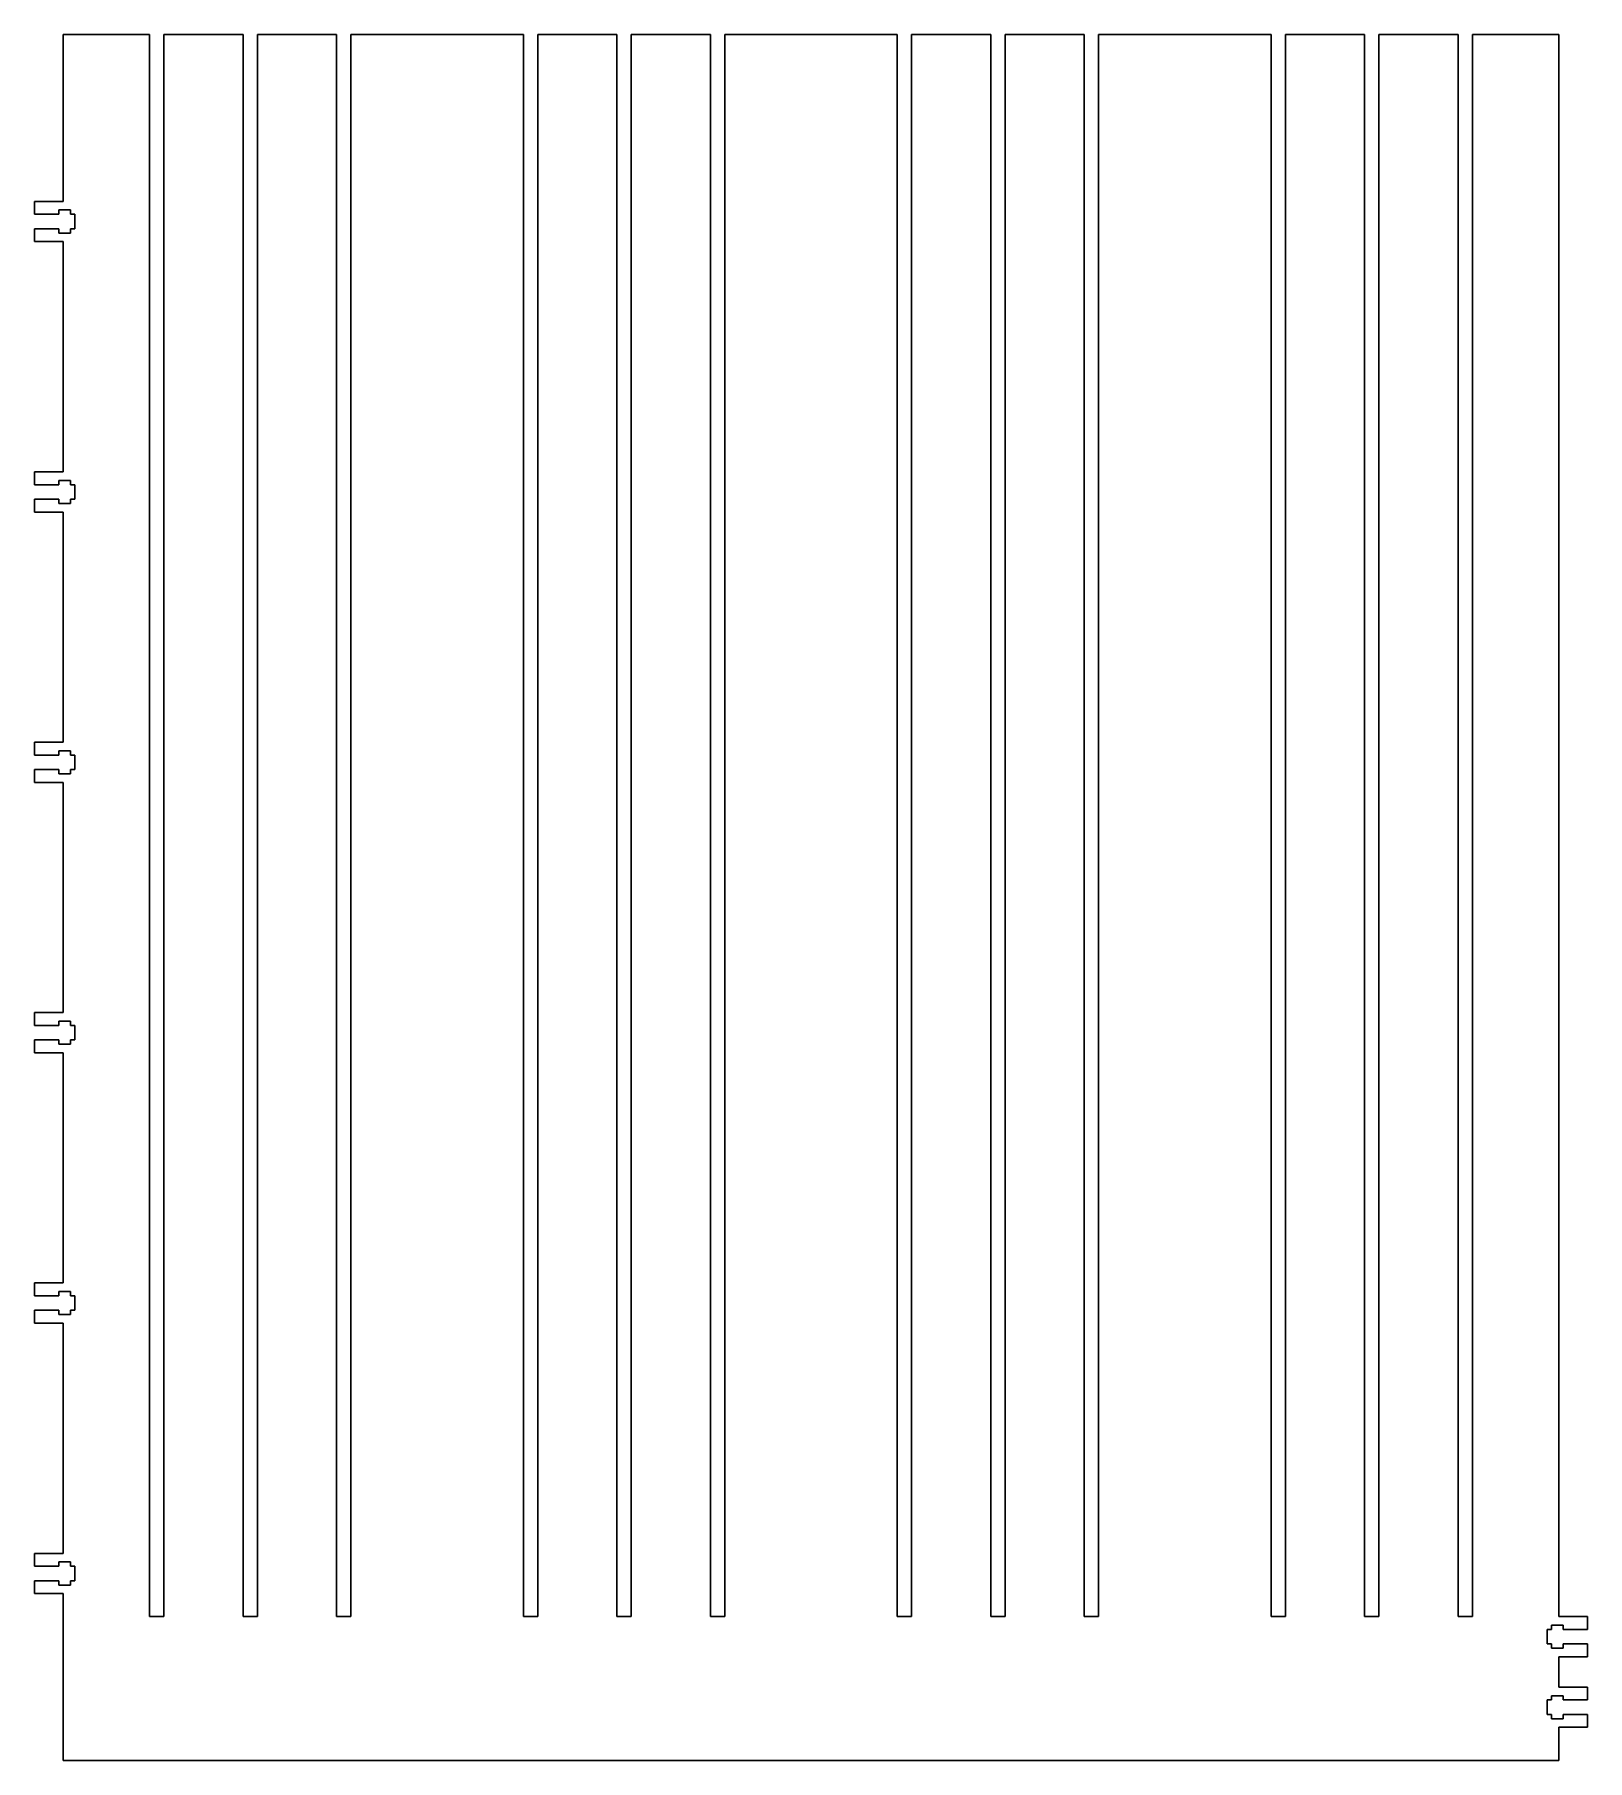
# Model space of a CAD drawing. Extents: x -540 to 0, y 0 to 600.
import ezdxf

# ---------------------------------------------------------------- set-up
doc = ezdxf.new("R2010")
doc.units = 0

msp = doc.modelspace()

# ---------------------------------------------------------------- linework, layer by layer
at = {"color": 0}
for points in [[(-530, 600), (-500, 600), (-500, 50), (-495, 50), (-495, 600), (-467.5, 600), (-467.5, 50), (-462.5, 50), (-462.5, 600), (-435, 600), (-435, 50), (-430, 50), (-430, 600), (-370, 600), (-370, 50), (-365, 50), (-365, 600), (-337.5, 600), (-337.5, 50), (-332.5, 50), (-332.5, 600), (-305, 600), (-305, 50), (-300, 50), (-300, 600), (-240, 600), (-240, 50), (-235, 50), (-235, 600), (-207.5, 600), (-207.5, 50), (-202.5, 50), (-202.5, 600), (-175, 600), (-175, 50), (-170, 50), (-170, 600), (-110, 600), (-110, 50), (-105, 50), (-105, 600), (-77.5, 600), (-77.5, 50), (-72.5, 50), (-72.5, 600), (-45, 600), (-45, 50), (-40, 50), (-40, 600), (-10, 600), (-10, 50), (0, 50), (0, 45.5), (-8.5, 45.5), (-8.5, 47), (-12.5, 47), (-12.5, 45.5), (-14, 45.5), (-14, 40.5), (-12.5, 40.5), (-12.5, 39), (-8.5, 39), (-8.5, 40.5), (0, 40.5), (0, 36), (-10, 36), (-10, 25.53), (0, 25.53), (0, 21.03), (-8.5, 21.03), (-8.5, 22.53), (-12.5, 22.53), (-12.5, 21.03), (-14, 21.03), (-14, 16.03), (-12.5, 16.03), (-12.5, 14.53), (-8.5, 14.53), (-8.5, 16.03), (0, 16.03), (0, 11.53), (-10, 11.53), (-10, 0), (-530, 0), (-530, 58), (-540, 58), (-540, 62.5), (-531.5, 62.5), (-531.5, 61), (-527.5, 61), (-527.5, 62.5), (-526, 62.5), (-526, 67.5), (-527.5, 67.5), (-527.5, 69), (-531.5, 69), (-531.5, 67.5), (-540, 67.5), (-540, 72), (-530, 72), (-530, 152), (-540, 152), (-540, 156.5), (-531.5, 156.5), (-531.5, 155), (-527.5, 155), (-527.5, 156.5), (-526, 156.5), (-526, 161.5), (-527.5, 161.5), (-527.5, 163), (-531.5, 163), (-531.5, 161.5), (-540, 161.5), (-540, 166), (-530, 166), (-530, 246), (-540, 246), (-540, 250.5), (-531.5, 250.5), (-531.5, 249), (-527.5, 249), (-527.5, 250.5), (-526, 250.5), (-526, 255.5), (-527.5, 255.5), (-527.5, 257), (-531.5, 257), (-531.5, 255.5), (-540, 255.5), (-540, 260), (-530, 260), (-530, 340), (-540, 340), (-540, 344.5), (-531.5, 344.5), (-531.5, 343), (-527.5, 343), (-527.5, 344.5), (-526, 344.5), (-526, 349.5), (-527.5, 349.5), (-527.5, 351), (-531.5, 351), (-531.5, 349.5), (-540, 349.5), (-540, 354), (-530, 354), (-530, 434), (-540, 434), (-540, 438.5), (-531.5, 438.5), (-531.5, 437), (-527.5, 437), (-527.5, 438.5), (-526, 438.5), (-526, 443.5), (-527.5, 443.5), (-527.5, 445), (-531.5, 445), (-531.5, 443.5), (-540, 443.5), (-540, 448), (-530, 448), (-530, 528), (-540, 528), (-540, 532.5), (-531.5, 532.5), (-531.5, 531), (-527.5, 531), (-527.5, 532.5), (-526, 532.5), (-526, 537.5), (-527.5, 537.5), (-527.5, 539), (-531.5, 539), (-531.5, 537.5), (-540, 537.5), (-540, 542), (-530, 542)], [(-12.5, 16.03), (-14, 16.03), (-14, 21.03), (-12.5, 21.03), (-12.5, 22.53), (-8.5, 22.53), (-8.5, 21.03), (0, 21.03), (0, 25.53), (-10, 25.53), (-10, 36), (0, 36), (0, 40.5), (-8.5, 40.5), (-8.5, 39), (-12.5, 39), (-12.5, 40.5), (-14, 40.5), (-14, 45.5), (-12.5, 45.5), (-12.5, 47), (-8.5, 47), (-8.5, 45.5), (0, 45.5), (0, 50), (-10, 50), (-10, 600), (-40, 600), (-40, 50), (-45, 50), (-45, 600), (-72.5, 600), (-72.5, 50), (-77.5, 50), (-77.5, 600), (-105, 600), (-105, 50), (-110, 50), (-110, 600), (-170, 600), (-170, 50), (-175, 50), (-175, 600), (-202.5, 600), (-202.5, 50), (-207.5, 50), (-207.5, 600), (-235, 600), (-235, 50), (-240, 50), (-240, 600), (-300, 600), (-300, 50), (-305, 50), (-305, 600), (-332.5, 600), (-332.5, 50), (-337.5, 50), (-337.5, 600), (-365, 600), (-365, 50), (-370, 50), (-370, 600), (-430, 600), (-430, 50), (-435, 50), (-435, 600), (-462.5, 600), (-462.5, 50), (-467.5, 50), (-467.5, 600), (-495, 600), (-495, 50), (-500, 50), (-500, 600), (-530, 600), (-530, 542), (-540, 542), (-540, 537.5), (-531.5, 537.5), (-531.5, 539), (-527.5, 539), (-527.5, 537.5), (-526, 537.5), (-526, 532.5), (-527.5, 532.5), (-527.5, 531), (-531.5, 531), (-531.5, 532.5), (-540, 532.5), (-540, 528), (-530, 528), (-530, 448), (-540, 448), (-540, 443.5), (-531.5, 443.5), (-531.5, 445), (-527.5, 445), (-527.5, 443.5), (-526, 443.5), (-526, 438.5), (-527.5, 438.5), (-527.5, 437), (-531.5, 437), (-531.5, 438.5), (-540, 438.5), (-540, 434), (-530, 434), (-530, 354), (-540, 354), (-540, 349.5), (-531.5, 349.5), (-531.5, 351), (-527.5, 351), (-527.5, 349.5), (-526, 349.5), (-526, 344.5), (-527.5, 344.5), (-527.5, 343), (-531.5, 343), (-531.5, 344.5), (-540, 344.5), (-540, 340), (-530, 340), (-530, 260), (-540, 260), (-540, 255.5), (-531.5, 255.5), (-531.5, 257), (-527.5, 257), (-527.5, 255.5), (-526, 255.5), (-526, 250.5), (-527.5, 250.5), (-527.5, 249), (-531.5, 249), (-531.5, 250.5), (-540, 250.5), (-540, 246), (-530, 246), (-530, 166), (-540, 166), (-540, 161.5), (-531.5, 161.5), (-531.5, 163), (-527.5, 163), (-527.5, 161.5), (-526, 161.5), (-526, 156.5), (-527.5, 156.5), (-527.5, 155), (-531.5, 155), (-531.5, 156.5), (-540, 156.5), (-540, 152), (-530, 152), (-530, 72), (-540, 72), (-540, 67.5), (-531.5, 67.5), (-531.5, 69), (-527.5, 69), (-527.5, 67.5), (-526, 67.5), (-526, 62.5), (-527.5, 62.5), (-527.5, 61), (-531.5, 61), (-531.5, 62.5), (-540, 62.5), (-540, 58), (-530, 58), (-530, 0), (-10, 0), (-10, 11.53), (0, 11.53), (0, 16.03), (-8.5, 16.03), (-8.5, 14.53), (-12.5, 14.53)], [(-530, 600), (-500, 600), (-500, 600), (-530, 600)], [(-530, 600), (-530, 600), (-530, 542), (-530, 542)], [(-500, 50), (-500, 50), (-500, 600), (-500, 600)], [(-495, 600), (-495, 600), (-495, 50), (-495, 50)], [(-495, 600), (-467.5, 600), (-467.5, 600), (-495, 600)], [(-467.5, 50), (-467.5, 50), (-467.5, 600), (-467.5, 600)], [(-462.5, 600), (-462.5, 600), (-462.5, 50), (-462.5, 50)], [(-462.5, 600), (-435, 600), (-435, 600), (-462.5, 600)], [(-435, 50), (-435, 50), (-435, 600), (-435, 600)], [(-430, 600), (-430, 600), (-430, 50), (-430, 50)], [(-430, 600), (-370, 600), (-370, 600), (-430, 600)], [(-370, 50), (-370, 50), (-370, 600), (-370, 600)], [(-365, 600), (-365, 600), (-365, 50), (-365, 50)], [(-365, 600), (-337.5, 600), (-337.5, 600), (-365, 600)], [(-337.5, 50), (-337.5, 50), (-337.5, 600), (-337.5, 600)], [(-332.5, 600), (-332.5, 600), (-332.5, 50), (-332.5, 50)], [(-332.5, 600), (-305, 600), (-305, 600), (-332.5, 600)], [(-305, 50), (-305, 50), (-305, 600), (-305, 600)], [(-300, 600), (-300, 600), (-300, 50), (-300, 50)], [(-300, 600), (-240, 600), (-240, 600), (-300, 600)], [(-240, 50), (-240, 50), (-240, 600), (-240, 600)], [(-235, 600), (-235, 600), (-235, 50), (-235, 50)], [(-235, 600), (-207.5, 600), (-207.5, 600), (-235, 600)], [(-207.5, 50), (-207.5, 50), (-207.5, 600), (-207.5, 600)], [(-202.5, 600), (-202.5, 600), (-202.5, 50), (-202.5, 50)], [(-202.5, 600), (-175, 600), (-175, 600), (-202.5, 600)], [(-175, 50), (-175, 50), (-175, 600), (-175, 600)], [(-170, 600), (-170, 600), (-170, 50), (-170, 50)], [(-170, 600), (-110, 600), (-110, 600), (-170, 600)], [(-110, 50), (-110, 50), (-110, 600), (-110, 600)], [(-105, 600), (-105, 600), (-105, 50), (-105, 50)], [(-105, 600), (-77.5, 600), (-77.5, 600), (-105, 600)], [(-77.5, 50), (-77.5, 50), (-77.5, 600), (-77.5, 600)], [(-72.5, 600), (-72.5, 600), (-72.5, 50), (-72.5, 50)], [(-72.5, 600), (-45, 600), (-45, 600), (-72.5, 600)], [(-45, 50), (-45, 50), (-45, 600), (-45, 600)], [(-40, 600), (-10, 600), (-10, 600), (-40, 600)], [(-40, 600), (-40, 600), (-40, 50), (-40, 50)], [(-10, 50), (-10, 50), (-10, 600), (-10, 600)], [(-540, 537.5), (-540, 542), (-540, 542), (-540, 537.5)], [(-530, 542), (-530, 542), (-540, 542), (-540, 542)], [(-531.5, 537.5), (-531.5, 537.5), (-540, 537.5), (-540, 537.5)], [(-531.5, 539), (-531.5, 539), (-527.5, 539), (-527.5, 539)], [(-531.5, 537.5), (-531.5, 539), (-531.5, 539), (-531.5, 537.5)], [(-527.5, 539), (-527.5, 537.5), (-527.5, 537.5), (-527.5, 539)], [(-527.5, 537.5), (-526, 537.5), (-526, 537.5), (-527.5, 537.5)], [(-526, 537.5), (-526, 537.5), (-526, 532.5), (-526, 532.5)], [(-540, 528), (-540, 532.5), (-540, 532.5), (-540, 528)], [(-531.5, 532.5), (-531.5, 532.5), (-540, 532.5), (-540, 532.5)], [(-540, 528), (-540, 528), (-530, 528), (-530, 528)], [(-531.5, 532.5), (-531.5, 532.5), (-531.5, 531), (-531.5, 531)], [(-527.5, 531), (-527.5, 531), (-531.5, 531), (-531.5, 531)], [(-530, 528), (-530, 528), (-530, 448), (-530, 448)], [(-527.5, 532.5), (-527.5, 532.5), (-527.5, 531), (-527.5, 531)], [(-526, 532.5), (-527.5, 532.5), (-527.5, 532.5), (-526, 532.5)], [(-540, 443.5), (-540, 448), (-540, 448), (-540, 443.5)], [(-530, 448), (-530, 448), (-540, 448), (-540, 448)], [(-531.5, 445), (-531.5, 445), (-527.5, 445), (-527.5, 445)], [(-531.5, 443.5), (-531.5, 445), (-531.5, 445), (-531.5, 443.5)], [(-527.5, 445), (-527.5, 443.5), (-527.5, 443.5), (-527.5, 445)], [(-531.5, 443.5), (-531.5, 443.5), (-540, 443.5), (-540, 443.5)], [(-540, 434), (-540, 438.5), (-540, 438.5), (-540, 434)], [(-531.5, 438.5), (-531.5, 438.5), (-540, 438.5), (-540, 438.5)], [(-531.5, 438.5), (-531.5, 438.5), (-531.5, 437), (-531.5, 437)], [(-527.5, 443.5), (-526, 443.5), (-526, 443.5), (-527.5, 443.5)], [(-527.5, 438.5), (-527.5, 438.5), (-527.5, 437), (-527.5, 437)], [(-526, 438.5), (-527.5, 438.5), (-527.5, 438.5), (-526, 438.5)], [(-526, 443.5), (-526, 443.5), (-526, 438.5), (-526, 438.5)], [(-540, 434), (-540, 434), (-530, 434), (-530, 434)], [(-527.5, 437), (-527.5, 437), (-531.5, 437), (-531.5, 437)], [(-530, 434), (-530, 434), (-530, 354), (-530, 354)], [(-540, 349.5), (-540, 354), (-540, 354), (-540, 349.5)], [(-530, 354), (-530, 354), (-540, 354), (-540, 354)], [(-531.5, 349.5), (-531.5, 349.5), (-540, 349.5), (-540, 349.5)], [(-531.5, 351), (-531.5, 351), (-527.5, 351), (-527.5, 351)], [(-531.5, 349.5), (-531.5, 351), (-531.5, 351), (-531.5, 349.5)], [(-527.5, 351), (-527.5, 349.5), (-527.5, 349.5), (-527.5, 351)], [(-527.5, 349.5), (-526, 349.5), (-526, 349.5), (-527.5, 349.5)], [(-526, 349.5), (-526, 349.5), (-526, 344.5), (-526, 344.5)], [(-540, 340), (-540, 344.5), (-540, 344.5), (-540, 340)], [(-531.5, 344.5), (-531.5, 344.5), (-540, 344.5), (-540, 344.5)], [(-531.5, 344.5), (-531.5, 344.5), (-531.5, 343), (-531.5, 343)], [(-527.5, 343), (-527.5, 343), (-531.5, 343), (-531.5, 343)], [(-527.5, 344.5), (-527.5, 344.5), (-527.5, 343), (-527.5, 343)], [(-526, 344.5), (-527.5, 344.5), (-527.5, 344.5), (-526, 344.5)], [(-540, 340), (-540, 340), (-530, 340), (-530, 340)], [(-530, 340), (-530, 340), (-530, 260), (-530, 260)], [(-540, 255.5), (-540, 260), (-540, 260), (-540, 255.5)], [(-530, 260), (-530, 260), (-540, 260), (-540, 260)], [(-531.5, 255.5), (-531.5, 255.5), (-540, 255.5), (-540, 255.5)], [(-531.5, 257), (-531.5, 257), (-527.5, 257), (-527.5, 257)], [(-531.5, 255.5), (-531.5, 257), (-531.5, 257), (-531.5, 255.5)], [(-527.5, 257), (-527.5, 255.5), (-527.5, 255.5), (-527.5, 257)], [(-527.5, 255.5), (-526, 255.5), (-526, 255.5), (-527.5, 255.5)], [(-526, 255.5), (-526, 255.5), (-526, 250.5), (-526, 250.5)], [(-540, 246), (-540, 250.5), (-540, 250.5), (-540, 246)], [(-531.5, 250.5), (-531.5, 250.5), (-540, 250.5), (-540, 250.5)], [(-540, 246), (-540, 246), (-530, 246), (-530, 246)], [(-531.5, 250.5), (-531.5, 250.5), (-531.5, 249), (-531.5, 249)], [(-527.5, 249), (-527.5, 249), (-531.5, 249), (-531.5, 249)], [(-530, 246), (-530, 246), (-530, 166), (-530, 166)], [(-527.5, 250.5), (-527.5, 250.5), (-527.5, 249), (-527.5, 249)], [(-526, 250.5), (-527.5, 250.5), (-527.5, 250.5), (-526, 250.5)], [(-540, 161.5), (-540, 166), (-540, 166), (-540, 161.5)], [(-530, 166), (-530, 166), (-540, 166), (-540, 166)], [(-531.5, 163), (-531.5, 163), (-527.5, 163), (-527.5, 163)], [(-531.5, 161.5), (-531.5, 163), (-531.5, 163), (-531.5, 161.5)], [(-527.5, 163), (-527.5, 161.5), (-527.5, 161.5), (-527.5, 163)], [(-531.5, 161.5), (-531.5, 161.5), (-540, 161.5), (-540, 161.5)], [(-540, 152), (-540, 156.5), (-540, 156.5), (-540, 152)], [(-531.5, 156.5), (-531.5, 156.5), (-540, 156.5), (-540, 156.5)], [(-531.5, 156.5), (-531.5, 156.5), (-531.5, 155), (-531.5, 155)], [(-527.5, 161.5), (-526, 161.5), (-526, 161.5), (-527.5, 161.5)], [(-527.5, 156.5), (-527.5, 156.5), (-527.5, 155), (-527.5, 155)], [(-526, 156.5), (-527.5, 156.5), (-527.5, 156.5), (-526, 156.5)], [(-526, 161.5), (-526, 161.5), (-526, 156.5), (-526, 156.5)], [(-540, 152), (-540, 152), (-530, 152), (-530, 152)], [(-527.5, 155), (-527.5, 155), (-531.5, 155), (-531.5, 155)], [(-530, 152), (-530, 152), (-530, 72), (-530, 72)], [(-540, 67.5), (-540, 72), (-540, 72), (-540, 67.5)], [(-530, 72), (-530, 72), (-540, 72), (-540, 72)], [(-531.5, 67.5), (-531.5, 67.5), (-540, 67.5), (-540, 67.5)], [(-531.5, 69), (-531.5, 69), (-527.5, 69), (-527.5, 69)], [(-531.5, 67.5), (-531.5, 69), (-531.5, 69), (-531.5, 67.5)], [(-527.5, 69), (-527.5, 67.5), (-527.5, 67.5), (-527.5, 69)], [(-527.5, 67.5), (-526, 67.5), (-526, 67.5), (-527.5, 67.5)], [(-526, 67.5), (-526, 67.5), (-526, 62.5), (-526, 62.5)], [(-540, 58), (-540, 62.5), (-540, 62.5), (-540, 58)], [(-531.5, 62.5), (-531.5, 62.5), (-540, 62.5), (-540, 62.5)], [(-531.5, 62.5), (-531.5, 62.5), (-531.5, 61), (-531.5, 61)], [(-527.5, 61), (-527.5, 61), (-531.5, 61), (-531.5, 61)], [(-527.5, 62.5), (-527.5, 62.5), (-527.5, 61), (-527.5, 61)], [(-526, 62.5), (-527.5, 62.5), (-527.5, 62.5), (-526, 62.5)], [(-540, 58), (-540, 58), (-530, 58), (-530, 58)], [(-530, 58), (-530, 58), (-530, 0), (-530, 0)], [(-495, 50), (-495, 50), (-500, 50), (-500, 50)], [(-462.5, 50), (-462.5, 50), (-467.5, 50), (-467.5, 50)], [(-430, 50), (-430, 50), (-435, 50), (-435, 50)], [(-365, 50), (-365, 50), (-370, 50), (-370, 50)], [(-332.5, 50), (-332.5, 50), (-337.5, 50), (-337.5, 50)], [(-300, 50), (-300, 50), (-305, 50), (-305, 50)], [(-235, 50), (-235, 50), (-240, 50), (-240, 50)], [(-202.5, 50), (-202.5, 50), (-207.5, 50), (-207.5, 50)], [(-170, 50), (-170, 50), (-175, 50), (-175, 50)], [(-105, 50), (-105, 50), (-110, 50), (-110, 50)], [(-72.5, 50), (-72.5, 50), (-77.5, 50), (-77.5, 50)], [(-40, 50), (-40, 50), (-45, 50), (-45, 50)], [(0, 50), (0, 50), (-10, 50), (-10, 50)], [(0, 50), (0, 45.5), (0, 45.5), (0, 50)], [(-12.5, 45.5), (-12.5, 45.5), (-14, 45.5), (-14, 45.5)], [(-14, 40.5), (-14, 40.5), (-14, 45.5), (-14, 45.5)], [(-12.5, 47), (-12.5, 47), (-8.5, 47), (-8.5, 47)], [(-12.5, 45.5), (-12.5, 45.5), (-12.5, 47), (-12.5, 47)], [(-8.5, 45.5), (-8.5, 45.5), (-8.5, 47), (-8.5, 47)], [(-8.5, 45.5), (0, 45.5), (0, 45.5), (-8.5, 45.5)], [(-12.5, 40.5), (-12.5, 40.5), (-14, 40.5), (-14, 40.5)], [(-12.5, 39), (-12.5, 40.5), (-12.5, 40.5), (-12.5, 39)], [(-8.5, 39), (-8.5, 39), (-12.5, 39), (-12.5, 39)], [(0, 36), (0, 36), (-10, 36), (-10, 36)], [(-10, 36), (-10, 36), (-10, 25.53), (-10, 25.53)], [(-8.5, 40.5), (-8.5, 39), (-8.5, 39), (-8.5, 40.5)], [(0, 40.5), (-8.5, 40.5), (-8.5, 40.5), (0, 40.5)], [(0, 40.5), (0, 36), (0, 36), (0, 40.5)], [(-10, 25.53), (-10, 25.53), (0, 25.53), (0, 25.53)], [(0, 25.53), (0, 21.03), (0, 21.03), (0, 25.53)], [(-12.5, 21.03), (-12.5, 21.03), (-14, 21.03), (-14, 21.03)], [(-14, 16.03), (-14, 16.03), (-14, 21.03), (-14, 21.03)], [(-12.5, 22.53), (-12.5, 22.53), (-8.5, 22.53), (-8.5, 22.53)], [(-12.5, 21.03), (-12.5, 21.03), (-12.5, 22.53), (-12.5, 22.53)], [(-8.5, 21.03), (-8.5, 21.03), (-8.5, 22.53), (-8.5, 22.53)], [(-8.5, 21.03), (0, 21.03), (0, 21.03), (-8.5, 21.03)], [(-12.5, 16.03), (-12.5, 16.03), (-14, 16.03), (-14, 16.03)], [(-12.5, 14.53), (-12.5, 16.03), (-12.5, 16.03), (-12.5, 14.53)], [(-8.5, 14.53), (-8.5, 14.53), (-12.5, 14.53), (-12.5, 14.53)], [(-8.5, 16.03), (-8.5, 14.53), (-8.5, 14.53), (-8.5, 16.03)], [(0, 16.03), (-8.5, 16.03), (-8.5, 16.03), (0, 16.03)], [(0, 16.03), (0, 11.53), (0, 11.53), (0, 16.03)], [(-10, 11.53), (-10, 11.53), (0, 11.53), (0, 11.53)], [(-10, 0), (-10, 0), (-10, 11.53), (-10, 11.53)], [(-10, 0), (-530, 0), (-530, 0), (-10, 0)]]:
    msp.add_lwpolyline(points, close=True, dxfattribs=at)

doc.saveas('drawing.dxf')
